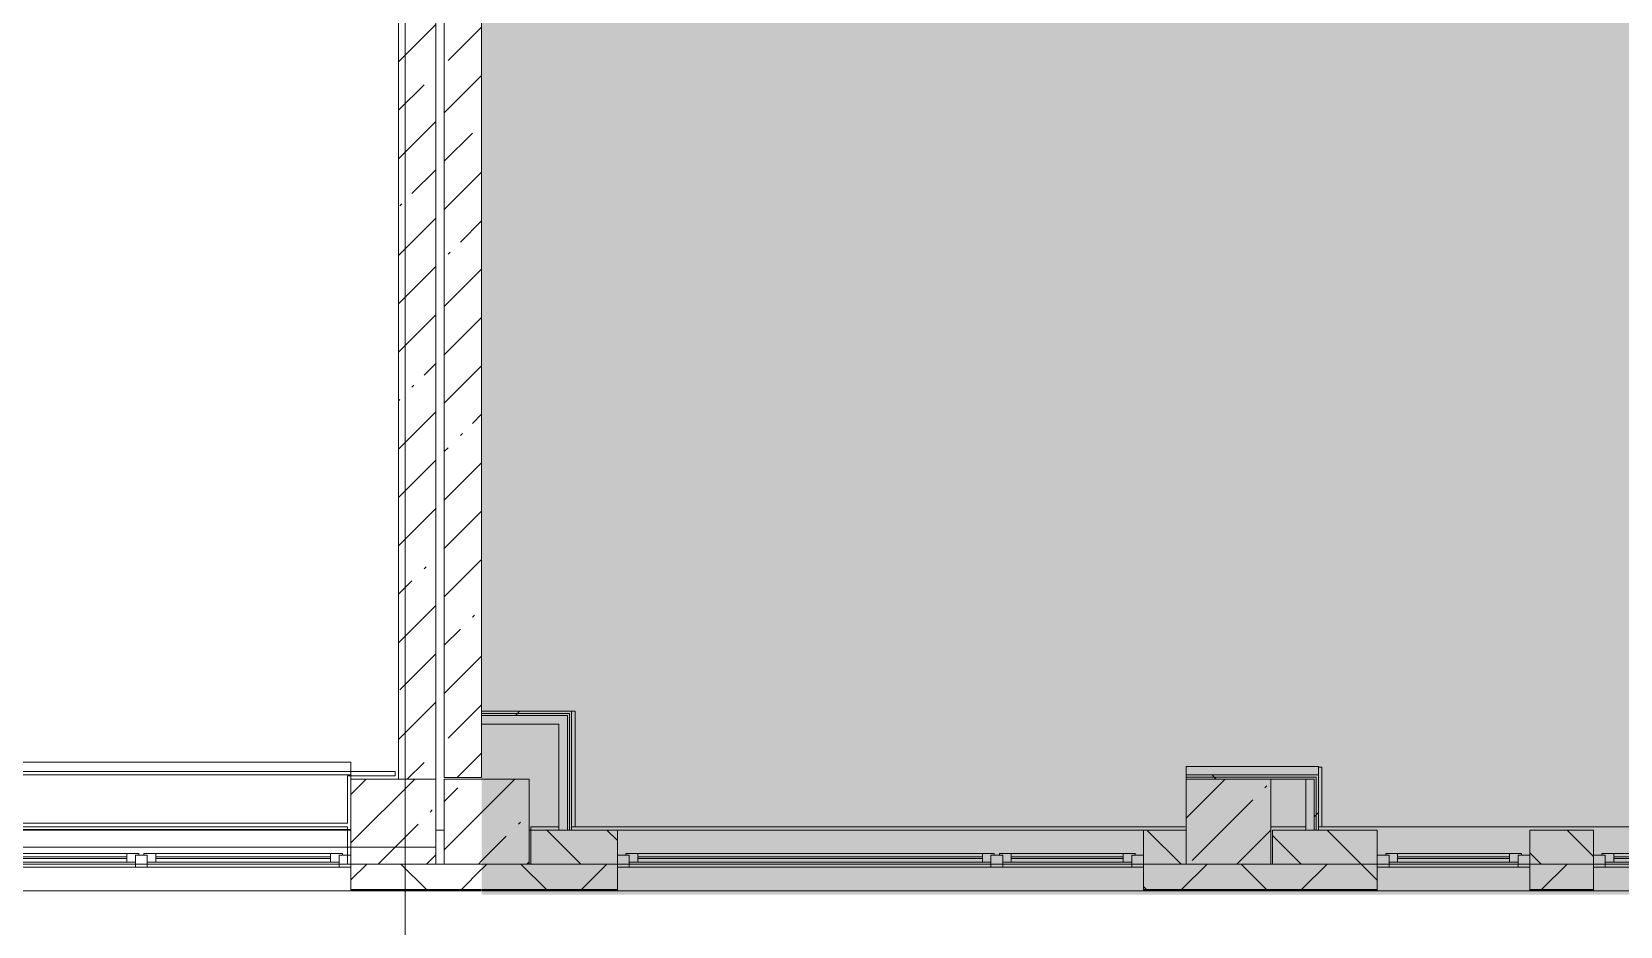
# Model space of a CAD drawing. Header units: millimetres. Extents: x 35098 to 231722, y -8553 to 29000.
# Drawn here: x 140822 to 150180, y -466 to 4803 of the extents above; entities that cross this region are included whole.
import ezdxf

# ---------------------------------------------------------------- set-up
doc = ezdxf.new("R2010")
doc.units = ezdxf.units.MM
doc.layers.add('A-DETL-GENF-1', color=7, linetype='Continuous', lineweight=9, true_color=0xc0c0c0, transparency=0.4)
for name, color, linetype, lineweight, true_color in [('A-FLOR-1', 7, 'Continuous', 5, 0xaaaaaa), ('A-FLOR-2', 7, 'Continuous', 5, 0xb7b7b7), ('A-GLAZ-3', 7, 'Continuous', 5, 0x737373), ('A-WALL-5', 7, 'Continuous', 9, 0x737373), ('A-WALL-6', 7, 'Continuous', 5, 0x737373), ('I-WALL-1', 7, 'Continuous', 5, 0xe7e7e7), ('I-WALL-2', 7, 'Continuous', 9, 0xe7e7e7), ('I-WALL-4', 7, 'Continuous', 5, 0x737373), ('S-COLS-2', 7, 'Continuous', 5, 0x737373)]:
    doc.layers.add(name, color=color, linetype=linetype, lineweight=lineweight, true_color=true_color)
for name, color, linetype, lineweight in [('A-GLAZ-2', 7, 'Continuous', 5), ('A-WALL', 7, 'Continuous', 9), ('A-WALL-4', 7, 'Continuous', 5), ('I-WALL-3', 7, 'Continuous', 5), ('S-COLS-1', 7, 'Continuous', 5), ('Оси', 7, 'Continuous', 9)]:
    doc.layers.add(name, color=color, linetype=linetype, lineweight=lineweight)
pattern_1 = [(45, (-38790, -150), (-285.123, 285.123), []), (45, (-38504.88, -150), (-285.123, 285.123), [504.031, -100.806, 16.764, -84.042])]
pattern_2 = [(45, (104712.3, 0), (-353.5534, 353.5534), []), (135, (104712.3, 0), (-353.5534, -353.5534), [])]
pattern_3 = [(45, (104712.3, 0), (-285.123, 285.123), []), (45, (104997.44, 0), (-285.123, 285.123), [504.031, -100.806, 16.764, -84.042])]
pattern_4 = [(135, (104712.32, 0), (-176.7767, -176.7767), [])]
pattern_5 = [(45, (104712.3, 0), (-530.33, 530.33), []), (135, (104712.3, 0), (-530.33, -530.33), [])]

# ---------------------------------------------------------------- blocks, each defined once
blk = doc.blocks.new('BSC_Колонна _Прямоугольная - 500х500-V64-2_7_2_птичка')
at = {"layer": 'S-COLS-1'}
h = blk.add_hatch(dxfattribs=at)
h.set_pattern_fill('FP_92', color=256, style=0, pattern_type=2)
h.set_pattern_definition(pattern_1)
h.paths.add_polyline_path([(-49.9, -250), (-30, -250), (-30, 250), (-250, 250), (-250, -250)])
h = blk.add_hatch(dxfattribs=at)
h.set_pattern_fill('FP_92', color=256, style=0, pattern_type=2)
h.set_pattern_definition(pattern_1)
h.paths.add_polyline_path([(-6.4, -250), (250, -250), (250, 250), (-30, 250), (-30, -250)])
for p, q in [((-30, 250), (-250, 250)), ((-250, 250), (-250, -250)), ((-250, -250), (-30, -250))]:
    blk.add_line(p, q, dxfattribs=at)
at = {"layer": 'S-COLS-2'}
for p, q in [((250, 250), (-30, 250)), ((250, -250), (250, 250)), ((-30, -250), (250, -250))]:
    blk.add_line(p, q, dxfattribs=at)
blk = doc.blocks.new('BSC_Колонна _Прямоугольная - 500х500-V65-2_7_2_птичка')
at = {"layer": 'S-COLS-1'}
h = blk.add_hatch(dxfattribs=at)
h.set_pattern_fill('FP_93', color=256, style=0, pattern_type=2)
h.set_pattern_definition([(45, (-43160, -150), (-285.123, 285.123), []), (45, (-42874.88, -150), (-285.123, 285.123), [504.031, -100.806, 16.764, -84.042])])
h.paths.add_polyline_path([(-250, -250), (250, -250), (250, 250), (-250, 250), (-250, -29.5)])
at = {"layer": 'S-COLS-2'}
for p, q in [((250, 250), (-250, 250)), ((-250, 250), (-250, -250)), ((250, -250), (250, 250)), ((-250, -250), (250, -250))]:
    blk.add_line(p, q, dxfattribs=at)
blk = doc.blocks.new('120_Окно_СКБ_2Ст - 120_Окно_СКБ_2Ст 3100х2500 _мал_ створка слева-2_-22446420-2_7_2_птичка')
at = {"layer": 'A-GLAZ-3'}
for p, q in [((-1550, -127), (-1550, -57)), ((-1550, -57), (-1480, -57)), ((1550, -57), (-1550, -57)), ((-1480, -57), (-1480, -127)), ((-720, -87), (-1480, -87)), ((-1480, -87), (-1480, -127)), ((-1430, -137), (-1430, -87)), ((-770, -137), (-770, -87)), ((-720, -127), (-720, -57)), ((-720, -57), (-650, -57)), ((-720, -127), (-720, -87)), ((-650, -57), (-650, -127)), ((1480, -87), (-650, -87)), ((-650, -87), (-650, -127)), ((-600, -137), (-600, -87)), ((1430, -137), (1430, -87)), ((1480, -127), (1480, -57)), ((1480, -57), (1550, -57)), ((1480, -127), (1480, -87)), ((1550, -57), (1550, -127)), ((-1480, -127), (-1550, -127)), ((-1550, -127), (-1500, -127)), ((-1480, -127), (-1500, -127)), ((-1500, -127), (-1500, -137)), ((-1500, -137), (-700, -137)), ((-700, -137), (-1500, -137)), ((-1430, -107), (-770, -107)), ((-770, -117), (-1430, -117)), ((-650, -127), (-720, -127)), ((-700, -127), (-720, -127)), ((-700, -127), (-670, -127)), ((-700, -137), (-700, -127)), ((-650, -127), (-670, -127)), ((-670, -127), (-670, -137)), ((-670, -137), (1500, -137)), ((1500, -137), (-670, -137)), ((-600, -107), (1430, -107)), ((1430, -117), (-600, -117)), ((1550, -127), (1480, -127)), ((1500, -127), (1480, -127)), ((1500, -127), (1550, -127)), ((1500, -137), (1500, -127))]:
    blk.add_line(p, q, dxfattribs=at)
blk = doc.blocks.new('120_Окно_СКБ_2Ст - 120_Окно_СКБ_2Ст 2100х2400 _мал створка справа_-22446225-2_7_2_птичка')
at = {"layer": 'A-GLAZ-2'}
for p, q in [((-1050, -127), (-1050, -57)), ((-1050, -57), (-980, -57)), ((1050, -57), (-1050, -57)), ((-980, -57), (-980, -127)), ((150, -87), (-980, -87)), ((-980, -87), (-980, -127)), ((-930, -137), (-930, -87)), ((100, -137), (100, -87)), ((150, -127), (150, -57)), ((150, -57), (220, -57)), ((150, -127), (150, -87)), ((220, -57), (220, -127)), ((980, -87), (220, -87)), ((220, -87), (220, -127)), ((270, -137), (270, -87)), ((930, -137), (930, -87)), ((980, -127), (980, -57)), ((980, -57), (1050, -57)), ((980, -127), (980, -87)), ((1050, -57), (1050, -127)), ((-980, -127), (-1050, -127)), ((-1050, -127), (-1000, -127)), ((-980, -127), (-1000, -127)), ((-1000, -127), (-1000, -137)), ((-1000, -137), (170, -137)), ((170, -137), (-1000, -137)), ((-930, -107), (100, -107)), ((100, -117), (-930, -117)), ((220, -127), (150, -127)), ((170, -127), (150, -127)), ((170, -127), (200, -127)), ((170, -137), (170, -127)), ((220, -127), (200, -127)), ((200, -127), (200, -137)), ((200, -137), (1000, -137)), ((1000, -137), (200, -137)), ((270, -107), (930, -107)), ((930, -117), (270, -117)), ((1050, -127), (980, -127)), ((1000, -127), (980, -127)), ((1000, -127), (1050, -127)), ((1000, -137), (1000, -127))]:
    blk.add_line(p, q, dxfattribs=at)
blk = doc.blocks.new('120_Окно_СКБ_2Ст - 120_Окно_СКБ_2Ст 2100х2500 _мал створка СЛЕВА_-V101-2_7_2_птичка')
at = {"layer": 'A-GLAZ-3'}
for p, q in [((-1050, -127), (-1050, -57)), ((-1050, -57), (-980, -57)), ((1050, -57), (-1050, -57)), ((-980, -57), (-980, -127)), ((-220, -87), (-980, -87)), ((-980, -87), (-980, -127)), ((-930, -137), (-930, -87)), ((-270, -137), (-270, -87)), ((-220, -127), (-220, -57)), ((-220, -57), (-150, -57)), ((-220, -127), (-220, -87)), ((-150, -57), (-150, -127)), ((980, -87), (-150, -87)), ((-150, -87), (-150, -127)), ((-100, -137), (-100, -87)), ((930, -137), (930, -87)), ((980, -127), (980, -57)), ((980, -57), (1050, -57)), ((980, -127), (980, -87)), ((1050, -57), (1050, -127)), ((-980, -127), (-1050, -127)), ((-1050, -127), (-1000, -127)), ((-980, -127), (-1000, -127)), ((-1000, -127), (-1000, -137)), ((-1000, -137), (-200, -137)), ((-200, -137), (-1000, -137)), ((-930, -107), (-270, -107)), ((-270, -117), (-930, -117)), ((-150, -127), (-220, -127)), ((-200, -127), (-220, -127)), ((-200, -127), (-170, -127)), ((-200, -137), (-200, -127)), ((-150, -127), (-170, -127)), ((-170, -127), (-170, -137)), ((-170, -137), (1000, -137)), ((1000, -137), (-170, -137)), ((-100, -107), (930, -107)), ((930, -117), (-100, -117)), ((1050, -127), (980, -127)), ((1000, -127), (980, -127)), ((1000, -127), (1050, -127)), ((1000, -137), (1000, -127))]:
    blk.add_line(p, q, dxfattribs=at)
blk = doc.blocks.new('BSC_Колонна _Прямоугольная - 500х500-V138-2_7_2_птичка')
at = {"layer": 'S-COLS-1'}
h = blk.add_hatch(dxfattribs=at)
h.set_pattern_fill('FP_166', color=256, style=0, pattern_type=2)
h.set_pattern_definition([(45, (-38240, -150), (-285.123, 285.123), []), (45, (-37954.88, -150), (-285.123, 285.123), [504.031, -100.806, 16.764, -84.042])])
h.paths.add_polyline_path([(-250, -250), (250, -250), (250, 250), (-250, 250), (-250, 80.5)])
for p, q in [((250, 250), (-250, 250)), ((-250, 250), (-250, -250)), ((250, -250), (250, 250)), ((-250, -250), (250, -250))]:
    blk.add_line(p, q, dxfattribs=at)
blk = doc.blocks.new('120_Окно_СКБ_1Ст - 120_Окно_СКБ_1Ст 900х2500_h_-20664874-2_7_2_птичка')
at = {"layer": 'A-GLAZ-3'}
for p, q in [((-450, -127), (-450, -57)), ((-450, -57), (-380, -57)), ((450, -57), (-450, -57)), ((-380, -57), (-380, -127)), ((380, -87), (-380, -87)), ((-380, -87), (-380, -127)), ((-330, -137), (-330, -87)), ((330, -137), (330, -87)), ((380, -127), (380, -57)), ((380, -57), (450, -57)), ((380, -127), (380, -87)), ((450, -57), (450, -127)), ((-380, -127), (-450, -127)), ((-450, -127), (-400, -127)), ((-380, -127), (-400, -127)), ((-400, -127), (-400, -137)), ((-400, -137), (400, -137)), ((400, -137), (-400, -137)), ((-330, -107), (330, -107)), ((330, -117), (-330, -117)), ((450, -127), (380, -127)), ((400, -127), (380, -127)), ((400, -127), (450, -127)), ((400, -137), (400, -127))]:
    blk.add_line(p, q, dxfattribs=at)
blk = doc.blocks.new('Зашивка приборов отопления25 - Зашивка приборов отопления-33322064-2_7_2_птичка')
at = {"layer": 'A-WALL-4'}
for p, q in [((36640, 23400), (34540, 23400)), ((34540, 23104), (34540, 23079)), ((34540, 23079), (36640, 23079)), ((36640, 23079), (34540, 23079)), ((34540, 23079), (34540, 23004)), ((34540, 23004), (36640, 23004))]:
    blk.add_line(p, q, dxfattribs=at)

msp = doc.modelspace()

# ---------------------------------------------------------------- hatches: boundary and pattern name
at = {"layer": 'A-DETL-GENF-1'}
msp.add_hatch(color=256, dxfattribs=at).paths.add_polyline_path([(180553.3, -280), (180572.3, -280), (180572.3, 3300), (189572.3, 3300), (189572.3, 27350), (146622.3, 27350), (146622.3, 23778), (143472.3, 23778), (143472.3, -280), (179625.7, -280)])
at = {"layer": 'A-WALL-4'}
h = msp.add_hatch(dxfattribs=at)
h.set_pattern_fill('FP_113', color=256, style=0, pattern_type=2)
h.set_pattern_definition(pattern_4)
h.paths.add_polyline_path([(147372.3, -100), (147622.3, -100), (147622.3, 100), (147372.3, 96.3)])
h.paths.add_polyline_path([(143762.3, -100), (144272.3, -100), (144272.3, 100), (143762.3, 100)])
h = msp.add_hatch(dxfattribs=at)
h.set_pattern_fill('FP_113', color=256, style=0, pattern_type=2)
h.set_pattern_definition(pattern_4)
h.paths.add_polyline_path([(149648.6, -100), (150022.3, -100), (150022.3, 100), (149648.6, 100)])
h.paths.add_polyline_path([(148748.6, -100), (148748.6, 100), (148132.3, 100), (148132.3, -100)])
h = msp.add_hatch(dxfattribs=at)
h.set_pattern_fill('FP_103', color=256, style=0, pattern_type=2)
h.set_pattern_definition(pattern_2)
h.paths.add_polyline_path([(137722.3, -250), (138582.3, -250), (138582.3, -100), (137722.3, -100)])
h.paths.add_polyline_path([(143472.3, -250), (143472.3, -100), (142702.3, -100), (142702.3, -250), (143452.5, -250)])
h.paths.add_polyline_path([(135622.3, -250), (135622.3, -100), (133922.1, -100), (133922.1, -250), (135568.5, -250)])
h.paths.add_polyline_path([(139482.3, -250), (140602.3, -250), (140602.3, -100), (139482.3, -100)])
h.paths.add_polyline_path([(131122.1, -250), (131122.1, -100), (129522.3, -100), (129522.3, -250), (130930.9, -250)])
h.paths.add_polyline_path([(123047, -250), (123522.3, -250), (123522.3, -100), (122872.3, -100), (122872.3, -250)])
h.paths.add_polyline_path([(126322.3, -250), (127422.3, -250), (127422.3, -100), (126322.3, -100)])
h.paths.add_polyline_path([(121655.7, -250), (121972.3, -250), (121972.3, -100), (120822.3, -100), (120822.3, -250), (121192, -250)])
h.paths.add_polyline_path([(117722.3, -250), (117722.3, -100), (116372.3, -100), (116372.3, -250), (117481.9, -250)])
h.paths.add_polyline_path([(112844.3, -250), (113272.3, -250), (113272.3, -100), (109342.3, -100), (109342.3, -250), (111916.8, -250)])
h.paths.add_polyline_path([(108442.3, -250), (108442.3, -100), (104452.3, -100), (104452.3, -250), (108206.7, -250)])
h = msp.add_hatch(dxfattribs=at)
h.set_pattern_fill('FP_103', color=256, style=0, pattern_type=2)
h.set_pattern_definition(pattern_2)
h.paths.add_polyline_path([(180412.3, -250), (180412.3, -100), (176272.3, -100), (176272.3, -250), (179625.7, -250)])
h.paths.add_polyline_path([(174060.6, -250), (175372.3, -250), (175372.3, -100), (171772.3, -100), (171772.3, -250), (172205.6, -250)])
h.paths.add_polyline_path([(163522.3, -250), (163522.3, -100), (162772.3, -100), (162772.3, -250), (162930.4, -250)])
h.paths.add_polyline_path([(166640.5, -250), (166772.3, -250), (166772.3, -100), (165622.3, -100), (165622.3, -250), (165712.9, -250)])
h.paths.add_polyline_path([(161622.3, -250), (161872.3, -250), (161872.3, -100), (161122.3, -100), (161122.3, -250), (161539.1, -250)])
h.paths.add_polyline_path([(169872.3, -250), (170872.3, -250), (170872.3, -100), (169872.3, -100)])
h.paths.add_polyline_path([(158022.3, -250), (158022.3, -100), (156622.3, -100), (156622.3, -250), (157365.3, -250)])
h.paths.add_polyline_path([(153522.3, -250), (153522.3, -100), (152122.3, -100), (152122.3, -250), (152727.7, -250)])
h.paths.add_polyline_path([(149945.1, -250), (150022.3, -250), (150022.3, -100), (149648.6, -100), (149648.6, -250)])
h.paths.add_polyline_path([(147372.3, -250), (148748.6, -250), (148748.6, -100), (147372.3, -100)])
h.paths.add_polyline_path([(143783.2, -250), (144272.3, -250), (144272.3, -100), (143472.3, -100), (143476.2, -250), (143752.3, -250)])
at = {"layer": 'I-WALL-1'}
msp.add_hatch(color=256, dxfattribs=at).paths.add_polyline_path([(148377.3, 100), (148377.3, 400), (148327.3, 400), (148327.3, 100)])
at = {"layer": 'I-WALL-2'}
for points in [[(143927.3, 725), (143977.3, 725), (143977.3, 775), (143472.3, 775), (143472.3, 725), (143603.9, 725)], [(143977.3, 100), (143977.3, 725), (143927.3, 725), (143927.3, 100)], [(148402.3, 425), (148402.3, 475), (147622.3, 475), (147622.3, 425), (148090.1, 425)]]:
    msp.add_hatch(color=256, dxfattribs=at).paths.add_polyline_path(points)
at = {"layer": 'I-WALL-3'}
h = msp.add_hatch(dxfattribs=at)
h.set_pattern_fill('FP_111', color=256, style=0, pattern_type=2)
h.set_pattern_definition(pattern_3)
h.paths.add_polyline_path([(142982.3, 400), (143202.3, 400), (143202.3, 7400), (142982.3, 7400), (142982.3, 808.9)])
h = msp.add_hatch(dxfattribs=at)
h.set_pattern_fill('FP_111', color=256, style=0, pattern_type=2)
h.set_pattern_definition(pattern_3)
h.paths.add_polyline_path([(143252.3, 410), (143472.3, 410), (143472.3, 7380), (143252.3, 7380), (143252.3, 808.9)])
h = msp.add_hatch(dxfattribs=at)
h.set_pattern_fill('FP_215', color=256, style=0, pattern_type=2)
h.set_pattern_definition(pattern_5)
h.paths.add_polyline_path([(143989.8, 787.5), (144002.3, 787.5), (144002.3, 800), (143472.3, 800), (143472.3, 787.5), (143612.1, 787.5)])
h = msp.add_hatch(dxfattribs=at)
h.set_pattern_fill('FP_215', color=256, style=0, pattern_type=2)
h.set_pattern_definition(pattern_5)
h.paths.add_polyline_path([(143977.3, 775), (143989.8, 775), (143989.8, 787.5), (143472.3, 787.5), (143472.3, 775), (143610.5, 775)])
h = msp.add_hatch(dxfattribs=at)
h.set_pattern_fill('FP_215', color=256, style=0, pattern_type=2)
h.set_pattern_definition(pattern_5)
h.paths.add_polyline_path([(148389.8, 412.5), (148402.3, 412.5), (148402.3, 425), (147622.3, 425), (147622.3, 412.5), (148090.1, 412.5)])
h = msp.add_hatch(dxfattribs=at)
h.set_pattern_fill('FP_215', color=256, style=0, pattern_type=2)
h.set_pattern_definition(pattern_5)
h.paths.add_polyline_path([(148389.8, 400), (148389.8, 412.5), (147622.3, 412.5), (147622.3, 400), (148377.3, 400)])
h = msp.add_hatch(dxfattribs=at)
h.set_pattern_fill('FP_215', color=256, style=0, pattern_type=2)
h.set_pattern_definition(pattern_5)
h.paths.add_polyline_path([(148389.8, 100), (148389.8, 400), (148377.3, 400), (148377.3, 100)])
h = msp.add_hatch(dxfattribs=at)
h.set_pattern_fill('FP_215', color=256, style=0, pattern_type=2)
h.set_pattern_definition(pattern_5)
h.paths.add_polyline_path([(148389.8, 100), (148402.3, 100), (148402.3, 412.5), (148389.8, 412.5), (148389.8, 194.5)])

# ---------------------------------------------------------------- linework, layer by layer
at = {"layer": 'A-FLOR-1'}
for p, q in [((142962.3, 445), (140602.3, 445)), ((142682.3, 140), (142682.3, 420)), ((142682.3, 420), (142962.3, 420)), ((142962.3, 420), (142962.3, 445)), ((140602.3, 140), (142682.3, 140)), ((142682.3, 100), (142702.3, 100)), ((143202.3, 100), (143252.3, 100))]:
    msp.add_line(p, q, dxfattribs=at)
at = {"layer": 'A-FLOR-2'}
for p, q in [((144002.3, 800), (144022.3, 800)), ((144022.3, 800), (144022.3, 120)), ((148402.3, 470), (148422.3, 470)), ((148422.3, 470), (148422.3, 120)), ((143752.3, 100), (143762.3, 100))]:
    msp.add_line(p, q, dxfattribs=at)
at = {"layer": 'A-WALL'}
for p, q in [((142702.3, -250), (143472.3, -250)), ((142702.3, -253), (143472.3, -253))]:
    msp.add_line(p, q, dxfattribs=at)
at = {"layer": 'A-WALL-4'}
for p, q in [((138322.3, 100), (142682.3, 100)), ((138582.3, -100), (142702.3, -100)), ((142702.3, -100), (142702.3, -258)), ((143252.3, -100), (143202.3, -100)), ((143472.3, -258), (126322.3, -258))]:
    msp.add_line(p, q, dxfattribs=at)
at = {"layer": 'A-WALL-5'}
for p, q in [((143472.3, 800), (143472.3, 725)), ((143472.3, 787.5), (143989.8, 787.5)), ((143472.3, 775), (143977.3, 775)), ((143977.3, 775), (143977.3, 100)), ((143989.8, 787.5), (143989.8, 100)), ((148402.3, 425), (147622.3, 425)), ((148389.8, 412.5), (147622.3, 412.5)), ((148377.3, 400), (148327.3, 400)), ((148377.3, 100), (148377.3, 400)), ((148389.8, 100), (148389.8, 412.5)), ((143762.3, -100), (144272.3, -100)), ((147372.3, -100), (147622.3, -100)), ((148132.3, -100), (148748.6, -100)), ((149648.6, -100), (150022.3, -100)), ((143475.9, -253), (144272.3, -253)), ((143476.2, -250), (144272.3, -250)), ((147372.3, -250), (148748.6, -250)), ((147372.3, -253), (148748.6, -253)), ((149648.6, -250), (150022.3, -250)), ((149648.6, -253), (150022.3, -253))]:
    msp.add_line(p, q, dxfattribs=at)
at = {"layer": 'A-WALL-6'}
for p, q in [((143762.3, 100), (143762.3, -100)), ((143762.3, 100), (147622.3, 100)), ((144272.3, -258), (144272.3, 100)), ((147372.3, 96.3), (147372.3, -258)), ((148748.6, 100), (148132.3, 100)), ((148132.3, 100), (148132.3, -100)), ((148748.6, -258), (148748.6, 100)), ((150022.3, 100), (149648.6, 100)), ((149648.6, 100), (149648.6, -258)), ((150022.3, -258), (150022.3, 100)), ((143752.3, -100), (143762.3, -100)), ((148122.3, -100), (148132.3, -100)), ((162772.3, -258), (143475.2, -258))]:
    msp.add_line(p, q, dxfattribs=at)
at = {"layer": 'I-WALL-3'}
for p, q in [((143202.3, 400), (143202.3, 7400)), ((143252.3, 7380), (143252.3, 410)), ((142982.3, 5270), (142982.3, 400)), ((143252.3, 410), (143472.3, 410)), ((140601.5, 120), (142682.3, 120)), ((142682.3, -100), (142682.3, 120))]:
    msp.add_line(p, q, dxfattribs=at)
at = {"layer": 'I-WALL-4'}
for p, q in [((143472.3, 800), (143472.3, 7380)), ((144002.3, 800), (143472.3, 800)), ((144002.3, 100), (144002.3, 800)), ((143472.3, 410), (143472.3, 725)), ((143472.3, 725), (143927.3, 725)), ((143927.3, 725), (143927.3, 100)), ((148402.3, 475), (147622.3, 475)), ((147622.3, 475), (147622.3, 400)), ((148402.3, 100), (148402.3, 475)), ((148122.3, 400), (148327.3, 400)), ((148327.3, 400), (148327.3, 100)), ((143762.3, 120), (143927.3, 120)), ((143762.3, 120), (143762.3, 100)), ((144001.9, 120), (147617.6, 120)), ((148122.3, 120), (148327.3, 120)), ((148401.5, 120), (152122.3, 120)), ((147372.3, -100), (144272.3, -100)), ((149648.6, -100), (148748.6, -100)), ((152122.3, -100), (150022.3, -100))]:
    msp.add_line(p, q, dxfattribs=at)
at = {"layer": 'Оси'}
for p, q in [((143022.3, -4552.8), (143022.3, 7947.2)), ((130702.3, 0), (143202.3, 0))]:
    msp.add_line(p, q, dxfattribs=at)

# ---------------------------------------------------------------- block references
at = {"layer": 'A-GLAZ-2', "rotation": 180}
msp.add_blockref('120_Окно_СКБ_2Ст - 120_Окно_СКБ_2Ст 2100х2400 _мал створка справа_-22446225-2_7_2_птичка', (141652.3, -175), dxfattribs=at)
at = {"layer": 'A-GLAZ-3', "rotation": 180}
for name, p in [('120_Окно_СКБ_2Ст - 120_Окно_СКБ_2Ст 3100х2500 _мал_ створка слева-2_-22446420-2_7_2_птичка', (145822.3, -175)), ('120_Окно_СКБ_1Ст - 120_Окно_СКБ_1Ст 900х2500_h_-20664874-2_7_2_птичка', (149198.6, -175)), ('120_Окно_СКБ_2Ст - 120_Окно_СКБ_2Ст 2100х2500 _мал створка СЛЕВА_-V101-2_7_2_птичка', (151072.3, -175))]:
    msp.add_blockref(name, p, dxfattribs=at)
at = {"layer": 'A-WALL-4', "rotation": 180}
msp.add_blockref('Зашивка приборов отопления25 - Зашивка приборов отопления-33322064-2_7_2_птичка', (177242.3, 23504), dxfattribs=at)
at = {"layer": 'S-COLS-1'}
msp.add_blockref('BSC_Колонна _Прямоугольная - 500х500-V138-2_7_2_птичка', (142952.3, 150), dxfattribs=at)
at = {"layer": 'S-COLS-2'}
for name, p in [('BSC_Колонна _Прямоугольная - 500х500-V64-2_7_2_птичка', (143502.3, 150)), ('BSC_Колонна _Прямоугольная - 500х500-V65-2_7_2_птичка', (147872.3, 150))]:
    msp.add_blockref(name, p, dxfattribs=at)

doc.saveas('drawing.dxf')
